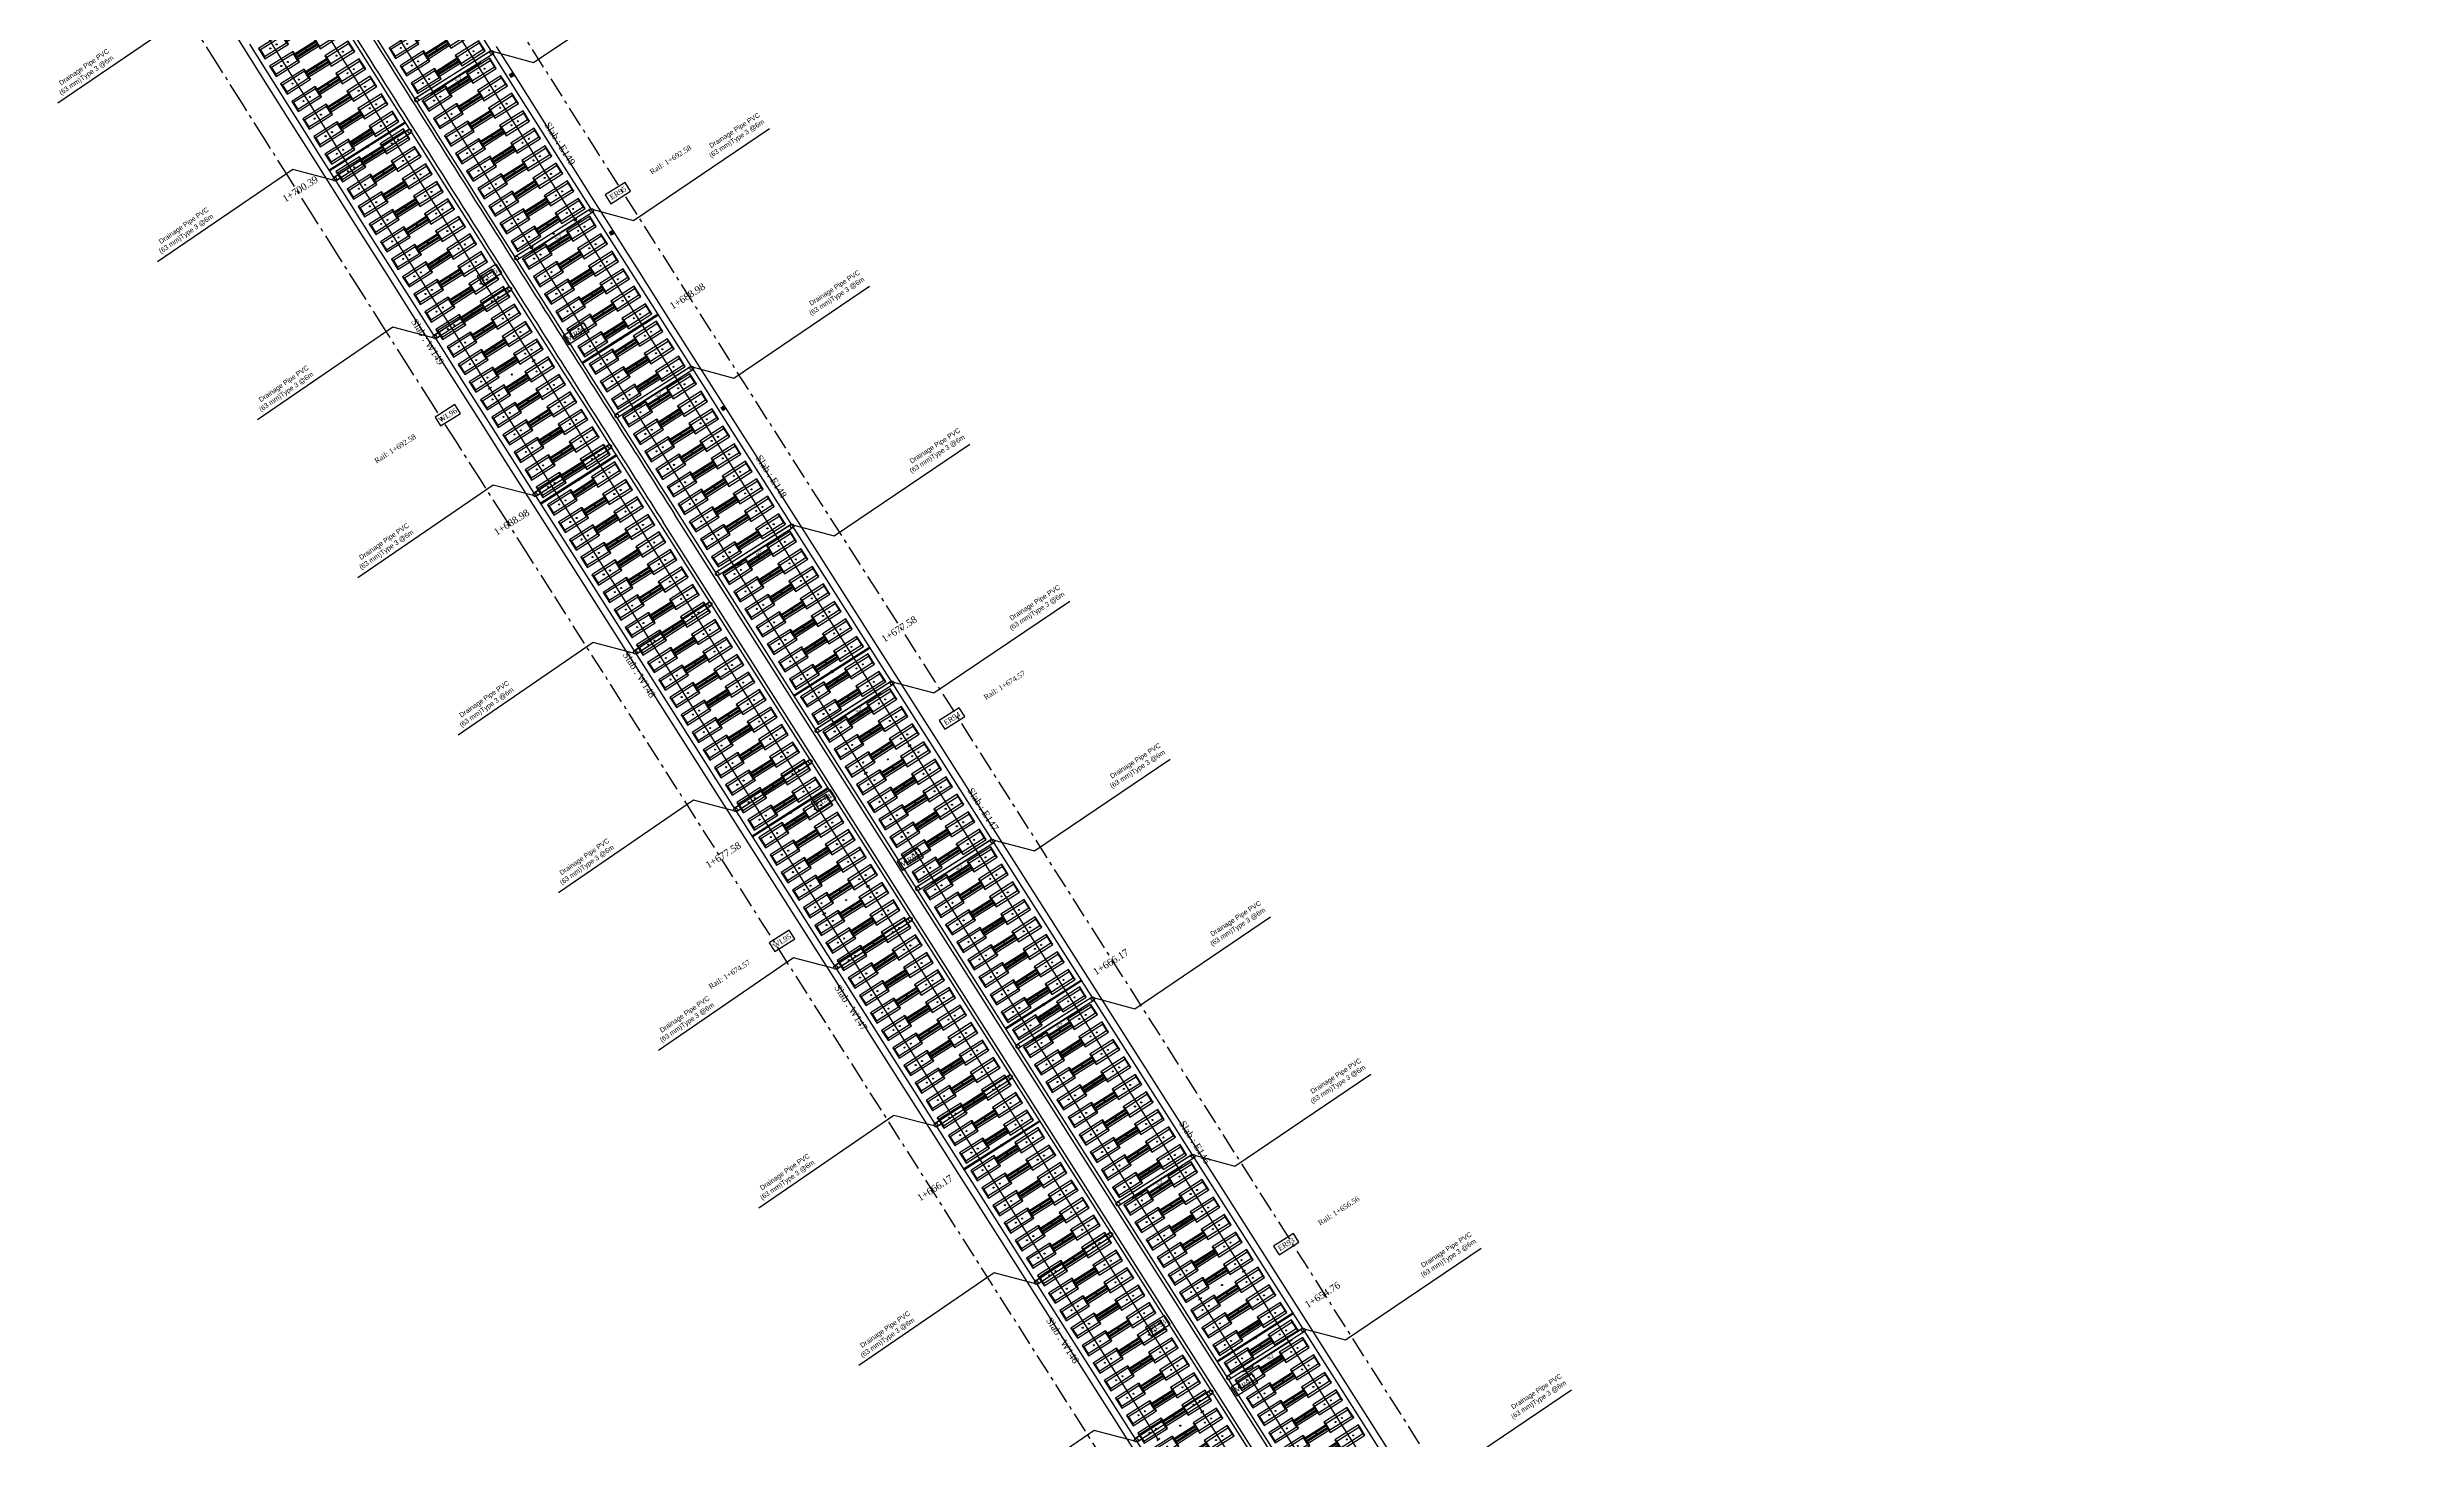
# Model space of a CAD drawing. Header units: metres. Extents: x 0 to 564365, y 0 to 3594889.
# Drawn here: x 563299.5 to 563368, y 3594631.5 to 3594671.7 of the extents above; entities that cross this region are included whole.
import ezdxf
from ezdxf.enums import TextEntityAlignment as Align

# ---------------------------------------------------------------- set-up
doc = ezdxf.new("R2010")
doc.units = ezdxf.units.M
doc.linetypes.add('ACAD_ISO10W100', pattern=[18, 12, -3, 0, -3])
doc.linetypes.add('DASHED2', pattern=[0.375, 0.25, -0.125])
for name, color, linetype in [('2d', 2, 'Continuous'), ('_flg-all slab', 7, 'Continuous'), ('_flg-Bar Divar', 11, 'ACAD_ISO10W100'), ('_flg-Por Konande-Devar', 230, 'Continuous'), ('_flg-por Konande-Vasat', 170, 'Continuous'), ('AG_JOOSH', 7, 'Continuous'), ('AG_Print', 7, 'Continuous'), ('AG_Slab', 7, 'Continuous'), ('C-ROAD-STAN-MAJR', 11, 'Continuous'), ('C-ROAD-TEXT', 11, 'Continuous'), ('E Pipe', 5, 'Continuous'), ('Km_Rail', 7, 'Continuous'), ('Km_Slab', 7, 'Continuous'), ('Number_Slab', 7, 'Continuous'), ('Rail', 1, 'Continuous'), ('Rail_Gap', 7, 'Continuous'), ('Travers', 7, 'Continuous')]:
    doc.layers.add(name, color=color, linetype=linetype)
doc.styles.add('ND', font='nashkh.shx', dxfattribs={"height": 3})
doc.styles.get("Standard").update_dxf_attribs({"font": 'romantic.ttf'})

# ---------------------------------------------------------------- blocks, each defined once
blk = doc.blocks.new('AG_slab')
at = {"layer": 'AG_Slab', "color": 1}
for p, q in [((1.3, 0.015), (-1.3, 0.015)), ((1.3, -0.015), (-1.3, -0.015))]:
    blk.add_line(p, q, dxfattribs=at)
at = {"layer": 'AG_Slab', "color": 5}
for p, q in [((-1.3, -0.015), (-1.3, 0.015)), ((1.3, 0.015), (1.3, -0.015))]:
    blk.add_line(p, q, dxfattribs=at)
at = {"layer": 'AG_Slab', "color": 2, "linetype": 'DASHED2'}
blk.add_line((1.3, 0), (-1.3, 0), dxfattribs=at)
at = {"layer": 'AG_Slab', "color": 7}
blk.add_circle((0, 0), 0.03, dxfattribs=at)
blk = doc.blocks.new('AG_Joosh')
at = {"layer": 'AG_JOOSH', "color": 2}
for p, q in [((-0.701, 0.005), (-0.801, 0.005)), ((0.701, 0.005), (0.801, 0.005)), ((-0.701, -0.005), (-0.801, -0.005)), ((0.701, -0.005), (0.801, -0.005))]:
    blk.add_line(p, q, dxfattribs=at)
at = {"layer": 'AG_JOOSH', "color": 7}
blk.add_circle((0, 0), 0.0155, dxfattribs=at)
blk = doc.blocks.new('AG_t')
at = {"layer": 'Travers', "color": 3}
blk.add_lwpolyline([(-0.354, 0.175), (-1.155, 0.175), (-1.155, -0.175), (-0.354, -0.175), (-0.354, 0.175), (-0.38, 0.114), (-1.129, 0.114), (-1.155, 0.175), (-1.129, 0.114), (-1.129, -0.114), (-1.155, -0.175), (-1.129, -0.114), (-0.38, -0.114), (-0.354, -0.175), (-0.38, -0.114), (-0.38, 0.114), (-0.354, 0.175), (-0.354, 0.09), (0.354, 0.09), (0.354, 0.045), (-0.354, 0.045), (-0.354, 0), (0.354, 0), (0.354, -0.045), (-0.354, -0.045), (-0.354, -0.09), (0.354, -0.09), (0.354, -0.175), (1.155, -0.175), (1.155, 0.175), (0.354, 0.175), (0.354, -0.175), (0.38, -0.114), (0.38, 0.114), (0.354, 0.175), (0.38, 0.114), (1.129, 0.114), (1.155, 0.175), (1.129, 0.114), (1.129, -0.114), (1.155, -0.175), (1.129, -0.114), (0.38, -0.114)], dxfattribs=at)
for centre in [(-0.863, 0), (-0.646, 0), (0.646, 0), (0.863, 0)]:
    blk.add_circle(centre, 0.015, dxfattribs=at)
at = {"layer": 'Travers', "color": 7}
blk.add_circle((0, 0), 0.02, dxfattribs=at)
blk = doc.blocks.new('AG_tttt', base_point=(-0.751, 0))
at = {"layer": 'Travers', "color": 3}
blk.add_lwpolyline([(-0.354, 0.175), (-1.155, 0.175), (-1.155, -0.175), (-0.354, -0.175), (-0.354, 0.175), (-0.38, 0.114), (-1.129, 0.114), (-1.155, 0.175), (-1.129, 0.114), (-1.129, -0.114), (-1.155, -0.175), (-1.129, -0.114), (-0.38, -0.114), (-0.354, -0.175), (-0.38, -0.114), (-0.38, 0.114), (-0.354, 0.175), (-0.354, 0.09), (0.354, 0.09), (0.354, 0.045), (-0.354, 0.045), (-0.354, 0), (0.354, 0), (0.354, -0.045), (-0.354, -0.045), (-0.354, -0.09), (0.354, -0.09), (0.354, -0.175), (1.155, -0.175), (1.155, 0.175), (0.354, 0.175), (0.354, -0.175), (0.38, -0.114), (0.38, 0.114), (0.354, 0.175), (0.38, 0.114), (1.129, 0.114), (1.155, 0.175), (1.129, 0.114), (1.129, -0.114), (1.155, -0.175), (1.129, -0.114), (0.38, -0.114)], dxfattribs=at)
for centre in [(-0.863, 0), (-0.646, 0), (0.646, 0), (0.863, 0)]:
    blk.add_circle(centre, 0.015, dxfattribs=at)
at = {"layer": 'Travers', "color": 7}
blk.add_circle((0, 0), 0.02, dxfattribs=at)
blk = doc.blocks.new('K')
at = {"color": 2}
for p, q in [((570011.566, 3594959.051), (570011.466, 3594959.151)), ((570011.566, 3594959.151), (570011.466, 3594959.051))]:
    blk.add_line(p, q, dxfattribs=at)
blk.add_lwpolyline([(570011.466, 3594959.151), (570011.566, 3594959.151), (570011.566, 3594959.051), (570011.466, 3594959.051)], close=True, dxfattribs=at)
blk.add_circle((570011.516, 3594959.101), 0.03, dxfattribs=at)
blk = doc.blocks.new('Drainage Pipe E')
at = {"color": 30, "true_color": 0xf26722}
for p, q in [((-0.873, 0.07), (0.849, 0.07)), ((-0.873, 0.07), (0.849, 0.07)), ((0.849, 0.07), (0.518, 0.124)), ((0.518, 0.124), (0.518, 0.07)), ((0.849, 0.07), (0.518, 0.124)), ((0.518, 0.124), (0.518, 0.07))]:
    blk.add_line(p, q, dxfattribs=at)
at = {"layer": '2d', "flags": 128}
blk.add_lwpolyline([(-1.349, 0), (-2.168, 0.894), (-6.923, 0.758)], dxfattribs=at)
at = {"layer": 'E Pipe', "color": 4}
for p, q in [((-1.297, 0.054), (1.286, 0.055)), ((-1.297, 0.054), (1.286, 0.055)), ((-1.308, -0.055), (1.296, -0.055)), ((-1.299, -0.055), (1.286, -0.054))]:
    blk.add_line(p, q, dxfattribs=at)
for centre in [(-1.295, 0), (-1.295, 0), (1.286, 0), (1.286, 0)]:
    blk.add_circle(centre, 0.0546, dxfattribs=at)
at = {"color": 30, "true_color": 0xf26722, "insert": (-0.163, 0.204), "char_height": 0.0993, "attachment_point": 1, "rotation": 0.01814}
blk.add_mtext_dynamic_manual_height_columns('2%', width=1.00817, gutter_width=1, heights=[0], dxfattribs=at)
at = {"layer": '2d', "insert": (-6.895, 0.173), "char_height": 0.141, "width": 2.11353, "attachment_point": 3, "rotation": 180.65034, "style": 'ND'}
blk.add_mtext('{\\f@Arial Unicode MS|b0|i0|c0|p34;Drainage Pipe PVC\\P(63 mm)Type 3 @6m}', dxfattribs=at)
blk = doc.blocks.new('_N-drainage pipe')
at = {"layer": '2d', "flags": 128}
blk.add_lwpolyline([(570000.683, 3594952.865), (569999.692, 3594952.175), (569999.196, 3594947.463)], dxfattribs=at)
at = {"layer": 'E Pipe', "color": 4}
for p, q in [((570000.743, 3594952.898), (570001.089, 3594955.469)), ((570000.745, 3594952.908), (570001.087, 3594955.46))]:
    blk.add_line(p, q, dxfattribs=at)
blk.add_lwpolyline([(570000.637, 3594952.924), (570000.979, 3594955.474)], close=True, dxfattribs=at)
for centre in [(570001.033, 3594955.467), (570001.033, 3594955.467), (570000.691, 3594952.919), (570000.691, 3594952.919)]:
    blk.add_circle(centre, 0.0544, dxfattribs=at)
at = {"layer": '2d', "insert": (569998.901, 3594949.57), "char_height": 0.14047, "width": 2.10551, "attachment_point": 3, "rotation": 84.28582, "style": 'ND'}
blk.add_mtext('{\\f@Arial Unicode MS|b0|i0|c0|p34;Drainage Pipe PVC\\P(63 mm)Type 3 @6m}', dxfattribs=at)

msp = doc.modelspace()

# ---------------------------------------------------------------- linework, layer by layer
at = {"layer": '_flg-all slab', "linetype": 'Continuous', "lineweight": -3}
for p, q in [((563312.354, 3594671.633), (563311.666, 3594672.722)), ((563308.96, 3594671.014), (563308.272, 3594672.106)), ((563309.467, 3594671.335), (563308.78, 3594672.426)), ((563306.072, 3594670.72), (563305.384, 3594671.813)), ((563313.042, 3594670.543), (563312.354, 3594671.633)), ((563306.761, 3594669.627), (563306.072, 3594670.72)), ((563309.649, 3594669.923), (563308.96, 3594671.014)), ((563310.156, 3594670.244), (563309.467, 3594671.335)), ((563310.845, 3594669.153), (563310.156, 3594670.244)), ((563313.732, 3594669.454), (563313.042, 3594670.543)), ((563307.451, 3594668.534), (563306.761, 3594669.627)), ((563310.338, 3594668.832), (563309.649, 3594669.923)), ((563314.421, 3594668.365), (563313.732, 3594669.454)), ((563311.028, 3594667.742), (563310.338, 3594668.832)), ((563311.535, 3594668.063), (563310.845, 3594669.153)), ((563308.141, 3594667.442), (563307.451, 3594668.534)), ((563312.225, 3594666.973), (563311.535, 3594668.063)), ((563315.112, 3594667.276), (563314.421, 3594668.365)), ((563308.832, 3594666.35), (563308.141, 3594667.442)), ((563311.719, 3594666.651), (563311.028, 3594667.742)), ((563315.802, 3594666.187), (563315.112, 3594667.276)), ((563312.41, 3594665.562), (563311.719, 3594666.651)), ((563312.916, 3594665.883), (563312.225, 3594666.973)), ((563309.523, 3594665.259), (563308.832, 3594666.35)), ((563313.607, 3594664.793), (563312.916, 3594665.883)), ((563316.494, 3594665.098), (563315.802, 3594666.187)), ((563310.214, 3594664.169), (563309.523, 3594665.259)), ((563313.101, 3594664.472), (563312.41, 3594665.562)), ((563314.299, 3594663.704), (563313.607, 3594664.793)), ((563317.185, 3594664.01), (563316.494, 3594665.098)), ((563310.906, 3594663.078), (563310.214, 3594664.169)), ((563313.792, 3594663.382), (563313.101, 3594664.472)), ((563317.877, 3594662.921), (563317.185, 3594664.01)), ((563314.484, 3594662.293), (563313.792, 3594663.382)), ((563314.991, 3594662.615), (563314.299, 3594663.704)), ((563311.598, 3594661.988), (563310.906, 3594663.078)), ((563315.683, 3594661.526), (563314.991, 3594662.615)), ((563318.569, 3594661.832), (563317.877, 3594662.921)), ((563312.29, 3594660.899), (563311.598, 3594661.988)), ((563315.176, 3594661.204), (563314.484, 3594662.293)), ((563319.261, 3594660.744), (563318.569, 3594661.832)), ((563315.869, 3594660.115), (563315.176, 3594661.204)), ((563316.375, 3594660.437), (563315.683, 3594661.526)), ((563312.982, 3594659.809), (563312.29, 3594660.899)), ((563317.067, 3594659.348), (563316.375, 3594660.437)), ((563319.954, 3594659.655), (563319.261, 3594660.744)), ((563313.675, 3594658.72), (563312.982, 3594659.809)), ((563316.561, 3594659.026), (563315.869, 3594660.115)), ((563317.254, 3594657.938), (563316.561, 3594659.026)), ((563317.76, 3594658.26), (563317.067, 3594659.348)), ((563840.355, 3593841.38), (563319.954, 3594659.655)), ((563314.367, 3594657.631), (563313.675, 3594658.72)), ((563837.655, 3593839.663), (563317.254, 3594657.938)), ((563838.161, 3593839.985), (563317.76, 3594658.26)), ((563315.06, 3594656.542), (563314.367, 3594657.631)), ((563835.461, 3593838.268), (563315.06, 3594656.542))]:
    msp.add_line(p, q, dxfattribs=at)
at = {"layer": '_flg-Bar Divar', "lineweight": -3, "ltscale": 0.05}
for p, q in [((563315.488, 3594668.613, 1556.206), (563310.629, 3594676.292, 1556.206)), ((563304.453, 3594671.228), (563303.765, 3594672.323)), ((563305.142, 3594670.133), (563304.453, 3594671.228)), ((563305.831, 3594669.04), (563305.142, 3594670.133)), ((563306.521, 3594667.946), (563305.831, 3594669.04)), ((563320.342, 3594660.98, 1556.206), (563315.488, 3594668.613, 1556.206)), ((563307.211, 3594666.854), (563306.521, 3594667.946)), ((563307.902, 3594665.762), (563307.211, 3594666.854)), ((563308.594, 3594664.67), (563307.902, 3594665.762)), ((563309.285, 3594663.579), (563308.594, 3594664.67)), ((563309.977, 3594662.489), (563309.285, 3594663.579)), ((563310.669, 3594661.399), (563309.977, 3594662.489)), ((563311.362, 3594660.309), (563310.669, 3594661.399)), ((563325.199, 3594653.389, 1556.206), (563320.342, 3594660.98, 1556.206)), ((563312.054, 3594659.219), (563311.362, 3594660.309)), ((563312.747, 3594658.13), (563312.054, 3594659.219)), ((563313.439, 3594657.041), (563312.747, 3594658.13)), ((563314.131, 3594655.952), (563313.439, 3594657.041)), ((563834.533, 3593837.677), (563314.131, 3594655.952)), ((563330.054, 3594645.755, 1556.206), (563325.199, 3594653.389, 1556.206)), ((563334.928, 3594638.09, 1556.206), (563330.054, 3594645.755, 1556.206)), ((563339.749, 3594630.5, 1556.206), (563334.928, 3594638.09, 1556.206))]:
    msp.add_line(p, q, dxfattribs=at)
at = {"layer": '_flg-Por Konande-Devar', "linetype": 'Continuous', "lineweight": -3}
for p, q in [((563305.215, 3594671.707), (563304.527, 3594672.801)), ((563305.903, 3594670.613), (563305.215, 3594671.707)), ((563313.211, 3594670.65), (563312.523, 3594671.739)), ((563306.592, 3594669.52), (563305.903, 3594670.613)), ((563313.901, 3594669.561), (563313.211, 3594670.65)), ((563307.282, 3594668.427), (563306.592, 3594669.52)), ((563314.59, 3594668.472), (563313.901, 3594669.561)), ((563307.972, 3594667.335), (563307.282, 3594668.427)), ((563315.281, 3594667.383), (563314.59, 3594668.472)), ((563308.663, 3594666.243), (563307.972, 3594667.335)), ((563315.971, 3594666.294), (563315.281, 3594667.383)), ((563309.354, 3594665.152), (563308.663, 3594666.243)), ((563316.662, 3594665.206), (563315.971, 3594666.294)), ((563317.354, 3594664.117), (563316.662, 3594665.206)), ((563310.045, 3594664.062), (563309.354, 3594665.152)), ((563310.737, 3594662.971), (563310.045, 3594664.062)), ((563318.046, 3594663.028), (563317.354, 3594664.117)), ((563311.429, 3594661.881), (563310.737, 3594662.971)), ((563318.738, 3594661.94), (563318.046, 3594663.028)), ((563312.121, 3594660.791), (563311.429, 3594661.881)), ((563319.43, 3594660.851), (563318.738, 3594661.94)), ((563312.814, 3594659.702), (563312.121, 3594660.791)), ((563320.123, 3594659.762), (563319.43, 3594660.851)), ((563840.524, 3593841.488), (563320.123, 3594659.762)), ((563313.506, 3594658.613), (563312.814, 3594659.702)), ((563314.198, 3594657.524), (563313.506, 3594658.613)), ((563314.891, 3594656.435), (563314.198, 3594657.524)), ((563835.292, 3593838.16), (563314.891, 3594656.435))]:
    msp.add_line(p, q, dxfattribs=at)
at = {"layer": '_flg-por Konande-Vasat'}
for p, q in [((563837.739, 3593839.717), (563317.338, 3594657.991)), ((563838.077, 3593839.931), (563317.675, 3594658.206))]:
    msp.add_line(p, q, dxfattribs=at)
for centre, radius, start, end in [((564855.819, 3595646.718), 1828.771, 212.09242, 212.22611), ((564855.819, 3595646.718), 1828.371, 212.09242, 212.22611), ((565113.633, 3595809.236), 2133.534, 212.22611, 212.321603), ((565113.632, 3595809.236), 2133.133, 212.22611, 212.321603), ((566127.705, 3596450.841), 3333.133, 212.321603, 212.397997), ((566127.705, 3596450.842), 3333.534, 212.321603, 212.397997), ((566690.605, 3596808.042), 4000.203, 212.397997, 212.436194), ((566690.602, 3596808.04), 3999.8, 212.397997, 212.436194), ((576818.392, 3603244.308), 16000.103, 212.4361941, 212.4552928), ((576818.483, 3603244.366), 15999.811, 212.4361942, 212.4552928)]:
    msp.add_arc(centre, radius, start, end, dxfattribs=at)
at = {"layer": 'Rail'}
for points in [[(563314.805, 3594666.735), (563314.648, 3594666.982), (563313.958, 3594668.071), (563313.268, 3594669.16), (563312.579, 3594670.25), (563311.89, 3594671.339), (563311.202, 3594672.429), (563310.515, 3594673.52), (563309.828, 3594674.61), (563309.143, 3594675.701), (563308.458, 3594676.793), (563307.774, 3594677.885), (563307.092, 3594678.978), (563306.41, 3594680.071), (563305.73, 3594681.163), (563305.234, 3594681.962)], [(563313.536, 3594665.93), (563313.38, 3594666.177), (563312.689, 3594667.267), (563311.999, 3594668.356), (563311.309, 3594669.446), (563310.62, 3594670.537), (563309.932, 3594671.628), (563309.244, 3594672.719), (563308.557, 3594673.81), (563307.871, 3594674.902), (563307.186, 3594675.995), (563306.501, 3594677.088), (563305.818, 3594678.182), (563305.136, 3594679.276), (563304.455, 3594680.37), (563303.958, 3594681.17)], [(563313.597, 3594662.666), (563313.329, 3594663.088), (563312.637, 3594664.178), (563311.946, 3594665.267), (563311.255, 3594666.357), (563310.564, 3594667.448), (563309.874, 3594668.539), (563309.185, 3594669.63), (563308.496, 3594670.721), (563307.808, 3594671.813), (563307.12, 3594672.906), (563306.433, 3594673.999), (563305.747, 3594675.093), (563305.062, 3594676.187), (563304.378, 3594677.282), (563304.004, 3594677.882)], [(563312.329, 3594661.861), (563312.061, 3594662.283), (563311.369, 3594663.373), (563310.678, 3594664.463), (563309.986, 3594665.553), (563309.295, 3594666.644), (563308.605, 3594667.736), (563307.915, 3594668.827), (563307.226, 3594669.92), (563306.537, 3594671.012), (563305.849, 3594672.106), (563305.161, 3594673.2), (563304.475, 3594674.295), (563303.789, 3594675.39), (563303.104, 3594676.486), (563302.729, 3594677.087)], [(563324.466, 3594651.537), (563319.491, 3594659.36), (563318.798, 3594660.449), (563318.106, 3594661.538), (563317.414, 3594662.626), (563316.722, 3594663.715), (563316.03, 3594664.804), (563315.339, 3594665.893), (563314.81, 3594666.726)], [(563323.198, 3594650.731), (563318.223, 3594658.554), (563317.531, 3594659.643), (563316.838, 3594660.732), (563316.146, 3594661.821), (563315.454, 3594662.91), (563314.762, 3594663.999), (563314.071, 3594665.088), (563313.542, 3594665.922)], [(563323.261, 3594647.469), (563316.79, 3594657.643), (563316.098, 3594658.732), (563315.405, 3594659.821), (563314.713, 3594660.91), (563314.021, 3594661.999), (563313.603, 3594662.658)], [(563321.993, 3594646.663), (563315.523, 3594656.837), (563314.83, 3594657.926), (563314.138, 3594659.015), (563313.446, 3594660.104), (563312.753, 3594661.193), (563312.335, 3594661.852)], [(563334.131, 3594636.34), (563324.471, 3594651.529)], [(563332.863, 3594635.534), (563323.204, 3594650.723)], [(563332.926, 3594632.272), (563323.266, 3594647.461)], [(563331.658, 3594631.466), (563321.999, 3594646.655)], [(563343.796, 3594621.143), (563334.136, 3594636.332)], [(563342.528, 3594620.337), (563332.869, 3594635.526)], [(563342.591, 3594617.075), (563332.931, 3594632.264)]]:
    msp.add_lwpolyline(points, dxfattribs=at)
at = {"layer": 'Rail_Gap', "color": 210}
for points in [[(563315.825, 3594667.198), (563316.398, 3594667.562), (563316.237, 3594667.815), (563315.664, 3594667.452)], [(563312.121, 3594664.849), (563312.67, 3594665.197), (563312.51, 3594665.451), (563311.961, 3594665.102)], [(563314.605, 3594663.122), (563315.202, 3594663.502), (563315.041, 3594663.755), (563314.444, 3594663.376)], [(563310.903, 3594660.771), (563311.476, 3594661.135), (563311.315, 3594661.388), (563310.742, 3594661.024)], [(563325.482, 3594652), (563326.061, 3594652.368), (563325.9, 3594652.621), (563325.321, 3594652.253)], [(563321.782, 3594649.647), (563322.336, 3594649.999), (563322.175, 3594650.252), (563321.621, 3594649.9)], [(563324.265, 3594647.924), (563324.868, 3594648.307), (563324.707, 3594648.561), (563324.104, 3594648.177)], [(563320.565, 3594645.571), (563321.143, 3594645.939), (563320.982, 3594646.192), (563320.404, 3594645.824)], [(563335.15, 3594636.805), (563335.723, 3594637.169), (563335.562, 3594637.422), (563334.989, 3594637.058)], [(563331.449, 3594634.451), (563331.998, 3594634.8), (563331.837, 3594635.053), (563331.288, 3594634.705)], [(563333.927, 3594632.725), (563334.536, 3594633.112), (563334.375, 3594633.365), (563333.766, 3594632.978)]]:
    msp.add_lwpolyline(points, close=True, dxfattribs=at)

# ---------------------------------------------------------------- block references
for p, rotation in [((-2552360.577, 1712860.721), 310.140877931351), ((-2547451.704, 1704757.253), 310.2899304963934), ((-2544100.712, 1699252.742), 310.3912862491277), ((-2542321.353, 1696338.844), 310.4449452012234), ((-2542005.646, 1695822.629), 310.4543852449801), ((-2542002.748, 1695818.073), 310.4543852449801), ((-2541999.851, 1695813.516), 310.4543852449801), ((-2541996.953, 1695808.96), 310.4543852449801), ((-2541994.055, 1695804.403), 310.4543852449801), ((-2541991.157, 1695799.847), 310.4543852449801)]:
    msp.add_blockref('_N-drainage pipe', p, dxfattribs=dict(rotation=rotation))
at = {"layer": 'AG_JOOSH'}
for p, rotation in [((563314.173, 3594666.328), 32.39218880005709), ((563312.966, 3594662.259), 32.42498627960917), ((563323.835, 3594651.13), 32.4552927846295), ((563322.63, 3594647.062), 32.4552927846295), ((563333.5, 3594635.933), 32.4552927846295), ((563332.295, 3594631.865), 32.4552927846295)]:
    msp.add_blockref('AG_Joosh', p, dxfattribs=dict(at, rotation=rotation))
at = {"layer": 'AG_Print'}
for name, p, rotation in [('AG_t', (563306.71, 3594672.148), 32.18352902105629), ('AG_tttt', (563309.847, 3594671.761), 32.22226018646392), ('AG_tttt', (563306.394, 3594671.24), 32.18353662810963), ('AG_t', (563310.803, 3594671.655), 32.25802951869637), ('AG_t', (563307.349, 3594671.133), 32.22228138346271), ('AG_tttt', (563307.033, 3594670.225), 32.22228788408327), ('AG_tttt', (563310.488, 3594670.746), 32.25803500311363), ('AG_t', (563311.443, 3594670.64), 32.29082407539577), ('AG_t', (563307.988, 3594670.118), 32.25805282650817), ('AG_tttt', (563311.129, 3594669.732), 32.29082861039603), ('AG_tttt', (563307.674, 3594669.21), 32.25805826666268), ('AG_t', (563312.084, 3594669.626), 32.32063723952374), ('AG_t', (563308.629, 3594669.104), 32.29084329577159), ('AG_tttt', (563308.314, 3594668.195), 32.29084780074069), ('AG_tttt', (563311.77, 3594668.718), 32.32064090005053), ('AG_t', (563312.726, 3594668.613), 32.3474691027026), ('AG_t', (563309.27, 3594668.09), 32.32065282650619), ('AG_tttt', (563312.412, 3594667.704), 32.34747199550427), ('AG_t', (563309.59, 3594667.583), 32.32065283038861), ('AG_t', (563313.367, 3594667.599), 32.37131961329868), ('AG_tttt', (563309.277, 3594666.674), 32.32065648141906), ('AG_t', (563310.232, 3594666.569), 32.34748142149181), ('AG_t', (563313.689, 3594667.092), 32.37131962728275), ('AG_tttt', (563313.376, 3594666.184), 32.37132184827232), ('AG_tttt', (563309.919, 3594665.66), 32.34748431429406), ('AG_t', (563314.337, 3594666.071), 32.39218880458236), ('AG_t', (563310.874, 3594665.556), 32.37132904376461), ('AG_tttt', (563314.024, 3594665.162), 32.39219042607341), ('AG_tttt', (563310.561, 3594664.647), 32.37133125524391), ('AG_t', (563311.517, 3594664.542), 32.3921957390804), ('AG_t', (563314.979, 3594665.058), 32.41007667079256), ('AG_tttt', (563314.667, 3594664.149), 32.41007779378936), ('AG_tttt', (563311.204, 3594663.633), 32.39219736532959), ('AG_t', (563315.623, 3594664.045), 32.4249832013705), ('AG_t', (563312.159, 3594663.529), 32.41008146332971), ('AG_tttt', (563315.31, 3594663.136), 32.42498390321424), ('AG_tttt', (563311.847, 3594662.62), 32.4100825910869), ('AG_t', (563312.802, 3594662.516), 32.4249862614538), ('AG_t', (563316.266, 3594663.032), 32.43690835688203), ('AG_tttt', (563315.954, 3594662.123), 32.43690877357633), ('AG_tttt', (563312.496, 3594661.599), 32.42498700280988), ('AG_t', (563316.91, 3594662.02), 32.44585220880216), ('AG_t', (563313.451, 3594661.495), 32.43691009874982), ('AG_tttt', (563316.598, 3594661.11), 32.44585241786998), ('AG_t', (563317.553, 3594661.007), 32.45181477862743), ('AG_tttt', (563313.139, 3594660.586), 32.43691051544413), ('AG_t', (563314.095, 3594660.483), 32.44585300854887), ('AG_tttt', (563317.242, 3594660.098), 32.45181482766944), ('AG_t', (563314.417, 3594659.976), 32.4458530105325), ('AG_t', (563318.197, 3594659.994), 32.45479593062571), ('AG_tttt', (563314.105, 3594659.067), 32.44585315963872), ('AG_t', (563315.06, 3594658.964), 32.45181495573226), ('AG_t', (563318.519, 3594659.488), 32.45479593062571), ('AG_tttt', (563318.208, 3594658.579), 32.45479593539189), ('AG_tttt', (563314.749, 3594658.054), 32.45181500954006), ('AG_t', (563319.163, 3594658.475), 32.4552927846295), ('AG_t', (563315.704, 3594657.951), 32.45479593539189), ('AG_t', (563319.485, 3594657.969), 32.4552927846295), ('AG_tttt', (563315.393, 3594657.042), 32.45479593539189), ('AG_t', (563316.348, 3594656.939), 32.4552927846295), ('AG_t', (563319.807, 3594657.463), 32.4552927846295), ('AG_t', (563320.129, 3594656.957), 32.4552927846295), ('AG_t', (563316.67, 3594656.432), 32.4552927846295), ('AG_t', (563320.451, 3594656.45), 32.4552927846295), ('AG_t', (563316.992, 3594655.926), 32.4552927846295), ('AG_t', (563320.773, 3594655.944), 32.4552927846295), ('AG_t', (563317.314, 3594655.42), 32.4552927846295), ('AG_t', (563317.636, 3594654.913), 32.4552927846295), ('AG_t', (563321.095, 3594655.438), 32.4552927846295), ('AG_t', (563321.417, 3594654.931), 32.4552927846295), ('AG_t', (563317.958, 3594654.407), 32.4552927846295), ('AG_t', (563321.739, 3594654.425), 32.4552927846295), ('AG_t', (563318.28, 3594653.901), 32.45529278939575), ('AG_t', (563322.061, 3594653.919), 32.4552927846295), ('AG_t', (563318.602, 3594653.395), 32.4552927846295), ('AG_t', (563318.924, 3594652.888), 32.4552927846295), ('AG_t', (563322.383, 3594653.413), 32.45529278939575), ('AG_t', (563322.705, 3594652.906), 32.4552927846295), ('AG_t', (563319.246, 3594652.382), 32.4552927846295), ('AG_t', (563323.027, 3594652.4), 32.4552927846295), ('AG_t', (563319.568, 3594651.876), 32.4552927846295), ('AG_t', (563323.349, 3594651.894), 32.4552927846295), ('AG_t', (563319.89, 3594651.369), 32.4552927846295), ('AG_t', (563320.212, 3594650.863), 32.4552927846295), ('AG_t', (563323.671, 3594651.387), 32.4552927846295), ('AG_t', (563323.998, 3594650.873), 32.4552927846295), ('AG_t', (563320.534, 3594650.357), 32.45529278939575), ('AG_t', (563324.32, 3594650.366), 32.4552927846295), ('AG_t', (563320.856, 3594649.851), 32.4552927846295), ('AG_t', (563324.642, 3594649.86), 32.4552927846295), ('AG_t', (563324.964, 3594649.354), 32.4552927846295), ('AG_t', (563321.178, 3594649.344), 32.4552927846295), ('AG_t', (563321.5, 3594648.838), 32.4552927846295), ('AG_t', (563325.286, 3594648.848), 32.4552927846295), ('AG_t', (563321.822, 3594648.332), 32.4552927846295), ('AG_t', (563325.608, 3594648.341), 32.4552927846295), ('AG_t', (563322.144, 3594647.825), 32.4552927846295), ('AG_t', (563322.466, 3594647.319), 32.4552927846295), ('AG_t', (563325.93, 3594647.835), 32.45529278939575), ('AG_t', (563326.252, 3594647.329), 32.4552927846295), ('AG_t', (563322.793, 3594646.804), 32.4552927846295), ('AG_t', (563326.574, 3594646.822), 32.4552927846295), ('AG_t', (563323.115, 3594646.298), 32.4552927846295), ('AG_t', (563326.896, 3594646.316), 32.4552927846295), ('AG_t', (563323.437, 3594645.792), 32.4552927846295), ('AG_t', (563323.759, 3594645.286), 32.4552927846295), ('AG_t', (563327.218, 3594645.81), 32.4552927846295), ('AG_t', (563327.54, 3594645.304), 32.4552927846295), ('AG_t', (563324.081, 3594644.779), 32.45529278939575), ('AG_t', (563327.862, 3594644.797), 32.4552927846295), ('AG_t', (563324.403, 3594644.273), 32.4552927846295), ('AG_t', (563328.184, 3594644.291), 32.45529278939575), ('AG_t', (563324.725, 3594643.767), 32.4552927846295), ('AG_t', (563325.047, 3594643.26), 32.4552927846295), ('AG_t', (563328.506, 3594643.785), 32.4552927846295), ('AG_t', (563328.828, 3594643.278), 32.4552927846295), ('AG_t', (563325.369, 3594642.754), 32.4552927846295), ('AG_t', (563329.15, 3594642.772), 32.4552927846295), ('AG_t', (563325.691, 3594642.248), 32.4552927846295), ('AG_t', (563329.472, 3594642.266), 32.4552927846295), ('AG_t', (563326.013, 3594641.742), 32.4552927846295), ('AG_t', (563326.335, 3594641.235), 32.45529278939575), ('AG_t', (563329.794, 3594641.76), 32.4552927846295), ('AG_t', (563330.116, 3594641.253), 32.4552927846295), ('AG_t', (563326.657, 3594640.729), 32.4552927846295), ('AG_t', (563330.438, 3594640.747), 32.4552927846295), ('AG_t', (563326.979, 3594640.223), 32.45529278939575), ('AG_t', (563330.76, 3594640.241), 32.4552927846295), ('AG_t', (563327.301, 3594639.716), 32.4552927846295), ('AG_t', (563327.623, 3594639.21), 32.4552927846295), ('AG_t', (563331.082, 3594639.734), 32.45529278939575), ('AG_t', (563331.404, 3594639.228), 32.4552927846295), ('AG_t', (563327.945, 3594638.704), 32.4552927846295), ('AG_t', (563331.726, 3594638.722), 32.4552927846295), ('AG_t', (563328.267, 3594638.198), 32.4552927846295), ('AG_t', (563332.048, 3594638.216), 32.4552927846295), ('AG_t', (563332.37, 3594637.709), 32.4552927846295), ('AG_t', (563328.589, 3594637.691), 32.4552927846295), ('AG_t', (563328.911, 3594637.185), 32.4552927846295), ('AG_t', (563332.692, 3594637.203), 32.4552927846295), ('AG_t', (563329.233, 3594636.679), 32.45529278939575), ('AG_t', (563333.014, 3594636.697), 32.4552927846295), ('AG_t', (563329.555, 3594636.172), 32.4552927846295), ('AG_t', (563329.877, 3594635.666), 32.4552927846295), ('AG_t', (563333.336, 3594636.19), 32.4552927846295), ('AG_t', (563333.663, 3594635.676), 32.4552927846295), ('AG_t', (563330.199, 3594635.16), 32.4552927846295), ('AG_t', (563333.985, 3594635.169), 32.4552927846295), ('AG_t', (563330.521, 3594634.654), 32.4552927846295), ('AG_t', (563334.307, 3594634.663), 32.4552927846295), ('AG_t', (563330.843, 3594634.147), 32.4552927846295), ('AG_t', (563331.165, 3594633.641), 32.4552927846295), ('AG_t', (563334.629, 3594634.157), 32.45529278939575), ('AG_t', (563334.951, 3594633.651), 32.4552927846295), ('AG_t', (563331.487, 3594633.135), 32.4552927846295), ('AG_t', (563335.273, 3594633.144), 32.4552927846295), ('AG_t', (563331.809, 3594632.628), 32.4552927846295), ('AG_t', (563335.595, 3594632.638), 32.4552927846295), ('AG_t', (563332.131, 3594632.122), 32.4552927846295), ('AG_t', (563332.458, 3594631.607), 32.4552927846295), ('AG_t', (563335.917, 3594632.132), 32.4552927846295), ('AG_t', (563336.239, 3594631.625), 32.4552927846295), ('AG_t', (563332.78, 3594631.101), 32.45529278939575), ('AG_t', (563336.561, 3594631.119), 32.4552927846295)]:
    msp.add_blockref(name, p, dxfattribs=dict(at, rotation=rotation))
at = {"layer": 'AG_Slab'}
for p, rotation in [((563308.787, 3594668.853), 32.29084329150338), ((563316.101, 3594663.291), 32.43690836584796), ((563314.896, 3594659.223), 32.45181493666907), ((563322.222, 3594653.666), 32.4552927846295), ((563321.017, 3594649.598), 32.4552927846295), ((563328.343, 3594644.041), 32.4552927846295), ((563327.138, 3594639.973), 32.45529277986325), ((563334.464, 3594634.417), 32.4552927846295)]:
    msp.add_blockref('AG_slab', p, dxfattribs=dict(at, rotation=rotation))
at = {"layer": 'C-ROAD-STAN-MAJR', "color": 11, "linetype": 'Continuous', "lineweight": -3}
for p, xscale, yscale, zscale, rotation in [((563311.293, 3594670.879), 0.9962075155305835, 0.9962075155305835, 0.9962075155305835, 212.2908314108968), ((563314.184, 3594666.311), 0.9962075155305834, 0.9962075155305834, 0.9962075155305834, 212.3921870290438), ((563317.081, 3594661.749), 0.9962075155305835, 0.9962075155305835, 0.9962075155305835, 212.445845873129), ((563319.984, 3594657.185), 0.9962075155305835, 0.9962075155305835, 0.9962075155305835, 212.4552858197466), ((563322.87, 3594652.646), 0.9962075155305835, 0.9962075155305835, 0.9962075155305835, 212.4552858197466), ((563325.778, 3594648.074), 0.9962075155305835, 0.9962075155305835, 0.9962075155305835, 212.4552858197466), ((563328.678, 3594643.514), 0.9962075155305835, 0.9962075155305835, 0.9962075155305835, 212.4552858197466), ((563331.574, 3594638.961), 0.9962075155305835, 0.9962075155305835, 0.9962075155305835, 212.4552858197466), ((563334.77, 3594633.936), 0.9962075155305835, 0.9962075155305835, 0.9962075155305835, 212.4552858197466), ((563337.376, 3594629.838), 0.9962075155305835, 0.9962075155305835, 0.9962075155305835, 212.4552858197466)]:
    msp.add_blockref('Drainage Pipe E', p, dxfattribs=dict(at, xscale=xscale, yscale=yscale, zscale=zscale, rotation=rotation))
at = {"layer": 'C-ROAD-TEXT', "color": 11, "linetype": 'Continuous', "lineweight": -3}
for p, rotation in [((3906635.913, 5033710.781), 122.2978406590247), ((3904065.486, 5039670.163), 122.4000863290747), ((3902751.596, 5042706.378), 122.4522563692026)]:
    msp.add_blockref('K', p, dxfattribs=dict(at, rotation=rotation))

# ---------------------------------------------------------------- texts
at = {"layer": 'Km_Rail', "color": 1}
for s, rotation, p in [('Rail: 1+692.58', 32.39219, (563317.551, 3594668.471)), ('Rail: 1+692.58', 32.42499, (563309.59, 3594660.114)), ('Rail: 1+674.57', 32.45529, (563327.21, 3594653.277)), ('Rail: 1+674.57', 32.45529, (563319.254, 3594644.915)), ('Rail: 1+656.56', 32.45529, (563336.875, 3594638.08))]:
    msp.add_text(s, height=0.15, rotation=rotation, dxfattribs=at).set_placement(p, align=Align.MIDDLE_CENTER)
at = {"layer": 'Km_Slab', "color": 11}
for s, rotation, p in [('1+700.39', 32.29085, (563306.843, 3594667.624)), ('1+688.98', 32.43691, (563318.043, 3594664.525)), ('1+688.98', 32.45181, (563312.955, 3594657.988)), ('1+677.58', 32.45529, (563324.163, 3594654.9)), ('1+677.58', 32.45529, (563319.076, 3594648.364)), ('1+666.17', 32.45529, (563330.284, 3594645.276)), ('1+666.17', 32.45529, (563325.197, 3594638.739)), ('1+654.76', 32.45529, (563336.405, 3594635.651))]:
    msp.add_text(s, height=0.2, rotation=rotation, dxfattribs=at).set_placement(p, align=Align.MIDDLE_CENTER)
at = {"layer": 'Number_Slab', "color": 230}
for s, rotation, p in [('Slab : E149', 302.34747, (563314.356, 3594668.935)), ('Slab : W149', 302.39218, (563310.529, 3594663.205)), ('Slab : E148', 302.45529, (563320.469, 3594659.31)), ('Slab : W148', 302.45528, (563316.648, 3594653.578)), ('Slab : E147', 302.4553, (563326.59, 3594649.686)), ('Slab : W147', 302.45529, (563322.77, 3594643.954)), ('Slab : E146', 302.45529, (563332.711, 3594640.061)), ('Slab : W146', 302.45529, (563328.891, 3594634.329))]:
    msp.add_text(s, height=0.2, rotation=rotation, dxfattribs=at).set_placement(p, align=Align.MIDDLE_CENTER)
at = {"layer": 'Rail_Gap', "color": 200}
for s, rotation, p in [('ER95', 32.39219, (563316.031, 3594667.507)), ('EL95', 32.39219, (563312.315, 3594665.15)), ('WR96', 32.42499, (563314.823, 3594663.439)), ('WL96', 32.42499, (563311.109, 3594661.079)), ('ER94', 32.45529, (563325.691, 3594652.311)), ('EL94', 32.45529, (563321.978, 3594649.95)), ('WR95', 32.45529, (563324.486, 3594648.242)), ('WL95', 32.45529, (563320.773, 3594645.881)), ('ER93', 32.45529, (563335.356, 3594637.114)), ('EL93', 32.45529, (563331.643, 3594634.752)), ('WR94', 32.45529, (563334.151, 3594633.045))]:
    msp.add_text(s, height=0.15, rotation=rotation, dxfattribs=at).set_placement(p, align=Align.MIDDLE_CENTER)

doc.saveas('drawing.dxf')
